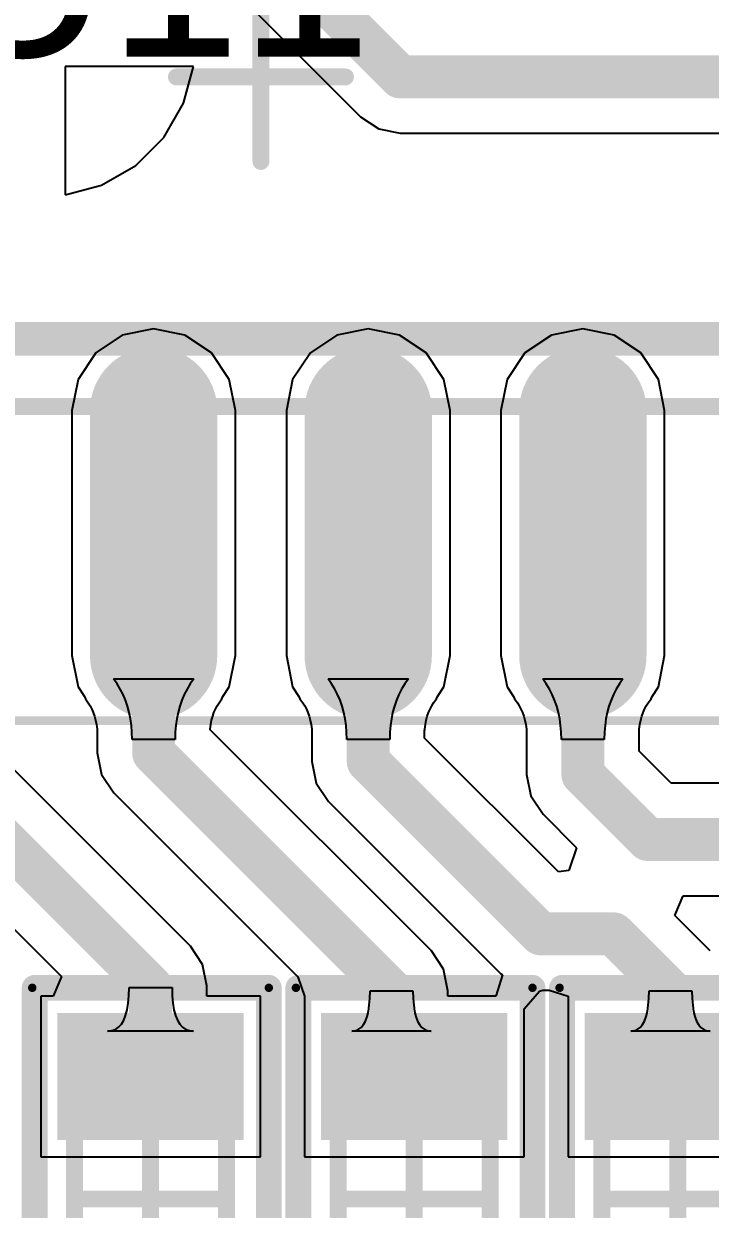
# Model space of a CAD drawing. Header units: inches. Extents: x 1.37 to 4.6, y 1.74 to 5.29.
# Drawn here: x 2.0623 to 2.2223, y 2.2091 to 2.4853 of the extents above; entities that cross this region are included whole.
import ezdxf

# ---------------------------------------------------------------- set-up
doc = ezdxf.new("R2010")
doc.units = ezdxf.units.IN
doc.header["$MEASUREMENT"] = 0
for name, color, linetype in [('BottomLayer', 5, 'Continuous'), ('Mechanical13', 56, 'Continuous'), ('Mechanical15', 56, 'Continuous'), ('TopLayer', 1, 'Continuous'), ('TopOverlay', 2, 'Continuous'), ('TopPaste', 8, 'Continuous'), ('TopSolder', 216, 'Continuous')]:
    doc.layers.add(name, color=color, linetype=linetype)
doc.styles.add('Arial', font='', dxfattribs={"height": 0.2})
doc.styles.get('Arial').set_extended_font_data('Arial')

# ---------------------------------------------------------------- blocks, each defined once
blk = doc.blocks.new('SOP_16_17')
at = {"layer": 'TopLayer'}
h = blk.add_hatch(color=1, dxfattribs=at)
edge = h.paths.add_edge_path()
edge.add_arc((-0.07776, 0.025), 0.01083, 270, 450)
edge.add_line((-0.07776, 0.03583), (-0.13484, 0.03583))
edge.add_arc((-0.13484, 0.025), 0.01083, 90, 270)
edge.add_line((-0.13484, 0.01417), (-0.07776, 0.01417))
h = blk.add_hatch(color=1, dxfattribs=at)
edge = h.paths.add_edge_path()
edge.add_arc((-0.07776, -0.025), 0.01083, 270, 450)
edge.add_line((-0.07776, -0.01417), (-0.13484, -0.01417))
edge.add_arc((-0.13484, -0.025), 0.01083, 90, 270)
edge.add_line((-0.13484, -0.03583), (-0.07776, -0.03583))
h = blk.add_hatch(color=1, dxfattribs=at)
edge = h.paths.add_edge_path()
edge.add_arc((-0.07776, -0.075), 0.01083, 270, 450)
edge.add_line((-0.07776, -0.06417), (-0.13484, -0.06417))
edge.add_arc((-0.13484, -0.075), 0.01083, 90, 270)
edge.add_line((-0.13484, -0.08583), (-0.07776, -0.08583))
at = {"layer": 'TopPaste'}
h = blk.add_hatch(color=8, dxfattribs=at)
edge = h.paths.add_edge_path()
edge.add_arc((-0.07776, 0.025), 0.01083, 270, 450)
edge.add_line((-0.07776, 0.03583), (-0.13484, 0.03583))
edge.add_arc((-0.13484, 0.025), 0.01083, 90, 270)
edge.add_line((-0.13484, 0.01417), (-0.07776, 0.01417))
h = blk.add_hatch(color=8, dxfattribs=at)
edge = h.paths.add_edge_path()
edge.add_arc((-0.07776, -0.025), 0.01083, 270, 450)
edge.add_line((-0.07776, -0.01417), (-0.13484, -0.01417))
edge.add_arc((-0.13484, -0.025), 0.01083, 90, 270)
edge.add_line((-0.13484, -0.03583), (-0.07776, -0.03583))
h = blk.add_hatch(color=8, dxfattribs=at)
edge = h.paths.add_edge_path()
edge.add_arc((-0.07776, -0.075), 0.01083, 270, 450)
edge.add_line((-0.07776, -0.06417), (-0.13484, -0.06417))
edge.add_arc((-0.13484, -0.075), 0.01083, 90, 270)
edge.add_line((-0.13484, -0.08583), (-0.07776, -0.08583))
at = {"layer": 'TopSolder'}
h = blk.add_hatch(color=216, dxfattribs=at)
edge = h.paths.add_edge_path()
edge.add_arc((-0.07776, 0.025), 0.01483, 270, 450)
edge.add_line((-0.07776, 0.03983), (-0.13484, 0.03983))
edge.add_arc((-0.13484, 0.025), 0.01483, 90, 270)
edge.add_line((-0.13484, 0.01017), (-0.07776, 0.01017))
h = blk.add_hatch(color=216, dxfattribs=at)
edge = h.paths.add_edge_path()
edge.add_arc((-0.07776, -0.025), 0.01483, 270, 450)
edge.add_line((-0.07776, -0.01017), (-0.13484, -0.01017))
edge.add_arc((-0.13484, -0.025), 0.01483, 90, 270)
edge.add_line((-0.13484, -0.03983), (-0.07776, -0.03983))
h = blk.add_hatch(color=216, dxfattribs=at)
edge = h.paths.add_edge_path()
edge.add_arc((-0.07776, -0.075), 0.01483, 270, 450)
edge.add_line((-0.07776, -0.06017), (-0.13484, -0.06017))
edge.add_arc((-0.13484, -0.075), 0.01483, 90, 270)
edge.add_line((-0.13484, -0.08983), (-0.07776, -0.08983))
at = {"layer": 'Mechanical13', "const_width": 0.00394}
blk.add_lwpolyline([(-0.07677, 0.19488), (-0.07677, -0.19488)], dxfattribs=at)
at = {"layer": 'Mechanical15'}
for points, const_width in [([(-0.15, 0.20472), (-0.15, -0.20472)], 0.00197), ([(0, 0.01969), (0, -0.01969)], 0.00394), ([(-0.01969, 0), (0.01969, 0)], 0.00394)]:
    blk.add_lwpolyline(points, dxfattribs=dict(at, const_width=const_width))
at = {"layer": 'Mechanical15', "const_width": 0.00197}
for points in [[(-0.00098, 0.01969, 1), (0.00098, 0.01969, 1)], [(-0.02067, 0, 1), (-0.0187, 0, 1)], [(-0.00098, -0.01969, 1), (0.00098, -0.01969, 1)]]:
    blk.add_lwpolyline(points, format="xyb", close=True, dxfattribs=at)
at = {"layer": 'TopOverlay', "const_width": 0.00787}
blk.add_lwpolyline([(-0.06102, 0.19488), (-0.06102, -0.19488)], dxfattribs=at)
blk = doc.blocks.new('_________0603_42')
at = {"layer": 'TopLayer'}
for points in [[(-0.03937, -0.01772), (-0.03937, 0.01772), (-0.01772, 0.01772), (-0.01772, -0.01772)], [(0.01772, -0.01772), (0.01772, 0.01772), (0.03937, 0.01772), (0.03937, -0.01772)]]:
    blk.add_hatch(color=1, dxfattribs=at).paths.add_polyline_path(points)
at = {"layer": 'TopPaste'}
for points in [[(-0.03937, -0.01772), (-0.03937, 0.01772), (-0.01772, 0.01772), (-0.01772, -0.01772)], [(0.01772, -0.01772), (0.01772, 0.01772), (0.03937, 0.01772), (0.03937, -0.01772)]]:
    blk.add_hatch(color=8, dxfattribs=at).paths.add_polyline_path(points)
at = {"layer": 'TopSolder'}
for points in [[(-0.04337, -0.02172), (-0.04337, 0.02172), (-0.01372, 0.02172), (-0.01372, -0.02172)], [(0.01372, -0.02172), (0.01372, 0.02172), (0.04337, 0.02172), (0.04337, -0.02172)]]:
    blk.add_hatch(color=216, dxfattribs=at).paths.add_polyline_path(points)
at = {"layer": 'Mechanical13', "const_width": 0.00394}
for points in [[(-0.0315, -0.01772), (-0.0315, 0.01772)], [(0.0315, 0.01772), (-0.0315, 0.01772)], [(0.0315, -0.01772), (0.0315, 0.01772)], [(0.0315, -0.01772), (-0.0315, -0.01772)]]:
    blk.add_lwpolyline(points, dxfattribs=at)
at = {"layer": 'Mechanical13', "const_width": 0.00197}
for points in [[(-0.03248, 0.01772, 1), (-0.03051, 0.01772, 1)], [(-0.03248, 0.01772, 1), (-0.03051, 0.01772, 1)], [(0.03051, 0.01772, 1), (0.03248, 0.01772, 1)], [(0.03051, 0.01772, 1), (0.03248, 0.01772, 1)], [(-0.03248, -0.01772, 1), (-0.03051, -0.01772, 1)], [(-0.03248, -0.01772, 1), (-0.03051, -0.01772, 1)], [(0.03051, -0.01772, 1), (0.03248, -0.01772, 1)], [(0.03051, -0.01772, 1), (0.03248, -0.01772, 1)]]:
    blk.add_lwpolyline(points, format="xyb", close=True, dxfattribs=at)
at = {"layer": 'Mechanical15'}
for points, const_width in [([(-0.04921, -0.02756), (-0.04921, 0.02756)], 0.00197), ([(0.04921, 0.02756), (-0.04921, 0.02756)], 0.00197), ([(0.04921, -0.02756), (0.04921, 0.02756)], 0.00197), ([(0, -0.01772), (0, 0.01772)], 0.00394), ([(0.01772, 0), (-0.01772, 0)], 0.00394), ([(0.04921, -0.02756), (-0.04921, -0.02756)], 0.00197)]:
    blk.add_lwpolyline(points, dxfattribs=dict(at, const_width=const_width))
for points, const_width in [([(-0.0497, 0.02756, 1), (-0.04872, 0.02756, 1)], 0.000984), ([(-0.0497, 0.02756, 1), (-0.04872, 0.02756, 1)], 0.000984), ([(0.04872, 0.02756, 1), (0.0497, 0.02756, 1)], 0.000984), ([(0.04872, 0.02756, 1), (0.0497, 0.02756, 1)], 0.000984), ([(-0.00098, 0.01772, 1), (0.00098, 0.01772, 1)], 0.00197), ([(-0.0187, 0, 1), (-0.01673, 0, 1)], 0.00197), ([(0.01673, 0, 1), (0.0187, 0, 1)], 0.00197), ([(-0.00098, -0.01772, 1), (0.00098, -0.01772, 1)], 0.00197), ([(-0.0497, -0.02756, 1), (-0.04872, -0.02756, 1)], 0.000984), ([(-0.0497, -0.02756, 1), (-0.04872, -0.02756, 1)], 0.000984), ([(0.04872, -0.02756, 1), (0.0497, -0.02756, 1)], 0.000984), ([(0.04872, -0.02756, 1), (0.0497, -0.02756, 1)], 0.000984)]:
    blk.add_lwpolyline(points, format="xyb", close=True, dxfattribs=dict(at, const_width=const_width))
at = {"layer": 'TopOverlay', "const_width": 0.006}
for points in [[(-0.04921, -0.027), (-0.04921, 0.02756)], [(0.049, 0.02756), (-0.04921, 0.02756)], [(0.049, -0.027), (0.049, 0.02756)], [(0.049, -0.027), (-0.04921, -0.027)]]:
    blk.add_lwpolyline(points, dxfattribs=at)
at = {"layer": 'TopOverlay', "const_width": 0.003}
for points in [[(-0.05071, 0.02756, 1), (-0.04771, 0.02756, 1)], [(-0.05071, 0.02756, 1), (-0.04771, 0.02756, 1)], [(0.0475, 0.02756, 1), (0.0505, 0.02756, 1)], [(0.0475, 0.02756, 1), (0.0505, 0.02756, 1)], [(-0.05071, -0.027, 1), (-0.04771, -0.027, 1)], [(-0.05071, -0.027, 1), (-0.04771, -0.027, 1)], [(0.0475, -0.027, 1), (0.0505, -0.027, 1)], [(0.0475, -0.027, 1), (0.0505, -0.027, 1)]]:
    blk.add_lwpolyline(points, format="xyb", close=True, dxfattribs=at)
blk = doc.blocks.new('_________0603_44')
at = {"layer": 'TopLayer'}
for points in [[(-0.03937, -0.01772), (-0.03937, 0.01772), (-0.01772, 0.01772), (-0.01772, -0.01772)], [(0.01772, -0.01772), (0.01772, 0.01772), (0.03937, 0.01772), (0.03937, -0.01772)]]:
    blk.add_hatch(color=1, dxfattribs=at).paths.add_polyline_path(points)
at = {"layer": 'TopPaste'}
for points in [[(-0.03937, -0.01772), (-0.03937, 0.01772), (-0.01772, 0.01772), (-0.01772, -0.01772)], [(0.01772, -0.01772), (0.01772, 0.01772), (0.03937, 0.01772), (0.03937, -0.01772)]]:
    blk.add_hatch(color=8, dxfattribs=at).paths.add_polyline_path(points)
at = {"layer": 'TopSolder'}
for points in [[(-0.04337, -0.02172), (-0.04337, 0.02172), (-0.01372, 0.02172), (-0.01372, -0.02172)], [(0.01372, -0.02172), (0.01372, 0.02172), (0.04337, 0.02172), (0.04337, -0.02172)]]:
    blk.add_hatch(color=216, dxfattribs=at).paths.add_polyline_path(points)
at = {"layer": 'Mechanical13', "const_width": 0.00394}
for points in [[(-0.0315, -0.01772), (-0.0315, 0.01772)], [(0.0315, 0.01772), (-0.0315, 0.01772)], [(0.0315, -0.01772), (0.0315, 0.01772)], [(0.0315, -0.01772), (-0.0315, -0.01772)]]:
    blk.add_lwpolyline(points, dxfattribs=at)
at = {"layer": 'Mechanical13', "const_width": 0.00197}
for points in [[(-0.03248, 0.01772, 1), (-0.03051, 0.01772, 1)], [(-0.03248, 0.01772, 1), (-0.03051, 0.01772, 1)], [(0.03051, 0.01772, 1), (0.03248, 0.01772, 1)], [(0.03051, 0.01772, 1), (0.03248, 0.01772, 1)], [(-0.03248, -0.01772, 1), (-0.03051, -0.01772, 1)], [(-0.03248, -0.01772, 1), (-0.03051, -0.01772, 1)], [(0.03051, -0.01772, 1), (0.03248, -0.01772, 1)], [(0.03051, -0.01772, 1), (0.03248, -0.01772, 1)]]:
    blk.add_lwpolyline(points, format="xyb", close=True, dxfattribs=at)
at = {"layer": 'Mechanical15'}
for points, const_width in [([(-0.04921, -0.02756), (-0.04921, 0.02756)], 0.00197), ([(0.04921, 0.02756), (-0.04921, 0.02756)], 0.00197), ([(0.04921, -0.02756), (0.04921, 0.02756)], 0.00197), ([(0, -0.01772), (0, 0.01772)], 0.00394), ([(0.01772, 0), (-0.01772, 0)], 0.00394), ([(0.04921, -0.02756), (-0.04921, -0.02756)], 0.00197)]:
    blk.add_lwpolyline(points, dxfattribs=dict(at, const_width=const_width))
for points, const_width in [([(-0.0497, 0.02756, 1), (-0.04872, 0.02756, 1)], 0.000984), ([(-0.0497, 0.02756, 1), (-0.04872, 0.02756, 1)], 0.000984), ([(0.04872, 0.02756, 1), (0.0497, 0.02756, 1)], 0.000984), ([(0.04872, 0.02756, 1), (0.0497, 0.02756, 1)], 0.000984), ([(-0.00098, 0.01772, 1), (0.00098, 0.01772, 1)], 0.00197), ([(-0.0187, 0, 1), (-0.01673, 0, 1)], 0.00197), ([(0.01673, 0, 1), (0.0187, 0, 1)], 0.00197), ([(-0.00098, -0.01772, 1), (0.00098, -0.01772, 1)], 0.00197), ([(-0.0497, -0.02756, 1), (-0.04872, -0.02756, 1)], 0.000984), ([(-0.0497, -0.02756, 1), (-0.04872, -0.02756, 1)], 0.000984), ([(0.04872, -0.02756, 1), (0.0497, -0.02756, 1)], 0.000984), ([(0.04872, -0.02756, 1), (0.0497, -0.02756, 1)], 0.000984)]:
    blk.add_lwpolyline(points, format="xyb", close=True, dxfattribs=dict(at, const_width=const_width))
at = {"layer": 'TopOverlay', "const_width": 0.006}
for points in [[(-0.04921, -0.027), (-0.04921, 0.02756)], [(0.049, 0.02756), (-0.04921, 0.02756)], [(0.049, -0.027), (0.049, 0.02756)], [(0.049, -0.027), (-0.04921, -0.027)]]:
    blk.add_lwpolyline(points, dxfattribs=at)
at = {"layer": 'TopOverlay', "const_width": 0.003}
for points in [[(-0.05071, 0.02756, 1), (-0.04771, 0.02756, 1)], [(-0.05071, 0.02756, 1), (-0.04771, 0.02756, 1)], [(0.0475, 0.02756, 1), (0.0505, 0.02756, 1)], [(0.0475, 0.02756, 1), (0.0505, 0.02756, 1)], [(-0.05071, -0.027, 1), (-0.04771, -0.027, 1)], [(-0.05071, -0.027, 1), (-0.04771, -0.027, 1)], [(0.0475, -0.027, 1), (0.0505, -0.027, 1)], [(0.0475, -0.027, 1), (0.0505, -0.027, 1)]]:
    blk.add_lwpolyline(points, format="xyb", close=True, dxfattribs=at)
blk = doc.blocks.new('_________0603_46')
at = {"layer": 'TopLayer'}
for points in [[(-0.03937, -0.01772), (-0.03937, 0.01772), (-0.01772, 0.01772), (-0.01772, -0.01772)], [(0.01772, -0.01772), (0.01772, 0.01772), (0.03937, 0.01772), (0.03937, -0.01772)]]:
    blk.add_hatch(color=1, dxfattribs=at).paths.add_polyline_path(points)
at = {"layer": 'TopPaste'}
for points in [[(-0.03937, -0.01772), (-0.03937, 0.01772), (-0.01772, 0.01772), (-0.01772, -0.01772)], [(0.01772, -0.01772), (0.01772, 0.01772), (0.03937, 0.01772), (0.03937, -0.01772)]]:
    blk.add_hatch(color=8, dxfattribs=at).paths.add_polyline_path(points)
at = {"layer": 'TopSolder'}
for points in [[(-0.04337, -0.02172), (-0.04337, 0.02172), (-0.01372, 0.02172), (-0.01372, -0.02172)], [(0.01372, -0.02172), (0.01372, 0.02172), (0.04337, 0.02172), (0.04337, -0.02172)]]:
    blk.add_hatch(color=216, dxfattribs=at).paths.add_polyline_path(points)
at = {"layer": 'Mechanical13', "const_width": 0.00394}
for points in [[(-0.0315, -0.01772), (-0.0315, 0.01772)], [(0.0315, 0.01772), (-0.0315, 0.01772)], [(0.0315, -0.01772), (0.0315, 0.01772)], [(0.0315, -0.01772), (-0.0315, -0.01772)]]:
    blk.add_lwpolyline(points, dxfattribs=at)
at = {"layer": 'Mechanical13', "const_width": 0.00197}
for points in [[(-0.03248, 0.01772, 1), (-0.03051, 0.01772, 1)], [(-0.03248, 0.01772, 1), (-0.03051, 0.01772, 1)], [(0.03051, 0.01772, 1), (0.03248, 0.01772, 1)], [(0.03051, 0.01772, 1), (0.03248, 0.01772, 1)], [(-0.03248, -0.01772, 1), (-0.03051, -0.01772, 1)], [(-0.03248, -0.01772, 1), (-0.03051, -0.01772, 1)], [(0.03051, -0.01772, 1), (0.03248, -0.01772, 1)], [(0.03051, -0.01772, 1), (0.03248, -0.01772, 1)]]:
    blk.add_lwpolyline(points, format="xyb", close=True, dxfattribs=at)
at = {"layer": 'Mechanical15'}
for points, const_width in [([(-0.04921, -0.02756), (-0.04921, 0.02756)], 0.00197), ([(0.04921, 0.02756), (-0.04921, 0.02756)], 0.00197), ([(0.04921, -0.02756), (0.04921, 0.02756)], 0.00197), ([(0, -0.01772), (0, 0.01772)], 0.00394), ([(0.01772, 0), (-0.01772, 0)], 0.00394), ([(0.04921, -0.02756), (-0.04921, -0.02756)], 0.00197)]:
    blk.add_lwpolyline(points, dxfattribs=dict(at, const_width=const_width))
for points, const_width in [([(-0.0497, 0.02756, 1), (-0.04872, 0.02756, 1)], 0.000984), ([(-0.0497, 0.02756, 1), (-0.04872, 0.02756, 1)], 0.000984), ([(0.04872, 0.02756, 1), (0.0497, 0.02756, 1)], 0.000984), ([(0.04872, 0.02756, 1), (0.0497, 0.02756, 1)], 0.000984), ([(-0.00098, 0.01772, 1), (0.00098, 0.01772, 1)], 0.00197), ([(-0.0187, 0, 1), (-0.01673, 0, 1)], 0.00197), ([(0.01673, 0, 1), (0.0187, 0, 1)], 0.00197), ([(-0.00098, -0.01772, 1), (0.00098, -0.01772, 1)], 0.00197), ([(-0.0497, -0.02756, 1), (-0.04872, -0.02756, 1)], 0.000984), ([(-0.0497, -0.02756, 1), (-0.04872, -0.02756, 1)], 0.000984), ([(0.04872, -0.02756, 1), (0.0497, -0.02756, 1)], 0.000984), ([(0.04872, -0.02756, 1), (0.0497, -0.02756, 1)], 0.000984)]:
    blk.add_lwpolyline(points, format="xyb", close=True, dxfattribs=dict(at, const_width=const_width))
at = {"layer": 'TopOverlay', "const_width": 0.006}
for points in [[(-0.04921, -0.027), (-0.04921, 0.02756)], [(0.049, 0.02756), (-0.04921, 0.02756)], [(0.049, -0.027), (0.049, 0.02756)], [(0.049, -0.027), (-0.04921, -0.027)]]:
    blk.add_lwpolyline(points, dxfattribs=at)
at = {"layer": 'TopOverlay', "const_width": 0.003}
for points in [[(-0.05071, 0.02756, 1), (-0.04771, 0.02756, 1)], [(-0.05071, 0.02756, 1), (-0.04771, 0.02756, 1)], [(0.0475, 0.02756, 1), (0.0505, 0.02756, 1)], [(0.0475, 0.02756, 1), (0.0505, 0.02756, 1)], [(-0.05071, -0.027, 1), (-0.04771, -0.027, 1)], [(-0.05071, -0.027, 1), (-0.04771, -0.027, 1)], [(0.0475, -0.027, 1), (0.0505, -0.027, 1)], [(0.0475, -0.027, 1), (0.0505, -0.027, 1)]]:
    blk.add_lwpolyline(points, format="xyb", close=True, dxfattribs=at)

msp = doc.modelspace()

# ---------------------------------------------------------------- linework, layer by layer
at = {"layer": 'BottomLayer'}
for p, q in [((2.10182, 2.47531), (2.07193, 2.47531)), ((2.07193, 2.47531), (2.07193, 2.44542)), ((2.09954, 2.4668), (2.10182, 2.47531)), ((2.09494, 2.45882), (2.09954, 2.4668)), ((2.08842, 2.45231), (2.09494, 2.45882)), ((2.08044, 2.4477), (2.08842, 2.45231)), ((2.07193, 2.44542), (2.08044, 2.4477))]:
    msp.add_line(p, q, dxfattribs=at)
at = {"layer": 'TopLayer'}
for p, q in [((2.08328, 2.52111), (2.14075, 2.46363)), ((2.10182, 2.47531), (2.07193, 2.47531)), ((2.07193, 2.47531), (2.07193, 2.44542)), ((2.09954, 2.4668), (2.10182, 2.47531)), ((2.09494, 2.45882), (2.09954, 2.4668)), ((2.14075, 2.46363), (2.14501, 2.46079)), ((2.08842, 2.45231), (2.09494, 2.45882)), ((2.14501, 2.46079), (2.15003, 2.45979)), ((2.15003, 2.45979), (2.2346, 2.45979)), ((2.08044, 2.4477), (2.08842, 2.45231)), ((2.07193, 2.44542), (2.08044, 2.4477)), ((2.08526, 2.41277), (2.07908, 2.40864)), ((2.09256, 2.41422), (2.08526, 2.41277)), ((2.09985, 2.41277), (2.09256, 2.41422)), ((2.10604, 2.40864), (2.09985, 2.41277)), ((2.13526, 2.41277), (2.12908, 2.40864)), ((2.14256, 2.41422), (2.13526, 2.41277)), ((2.14985, 2.41277), (2.14256, 2.41422)), ((2.15604, 2.40864), (2.14985, 2.41277)), ((2.18526, 2.41277), (2.17908, 2.40864)), ((2.19256, 2.41422), (2.18526, 2.41277)), ((2.19985, 2.41277), (2.19256, 2.41422)), ((2.20604, 2.40864), (2.19985, 2.41277)), ((2.07908, 2.40864), (2.07494, 2.40245)), ((2.11017, 2.40245), (2.10604, 2.40864)), ((2.12908, 2.40864), (2.12494, 2.40245)), ((2.16017, 2.40245), (2.15604, 2.40864)), ((2.17908, 2.40864), (2.17494, 2.40245)), ((2.21017, 2.40245), (2.20604, 2.40864)), ((2.07494, 2.40245), (2.07349, 2.39516)), ((2.11162, 2.39516), (2.11017, 2.40245)), ((2.12494, 2.40245), (2.12349, 2.39516)), ((2.16162, 2.39516), (2.16017, 2.40245)), ((2.17494, 2.40245), (2.17349, 2.39516)), ((2.21162, 2.39516), (2.21017, 2.40245)), ((2.07349, 2.39516), (2.07349, 2.33807)), ((2.11162, 2.33807), (2.11162, 2.39516)), ((2.12349, 2.39516), (2.12349, 2.33807)), ((2.16162, 2.33807), (2.16162, 2.39516)), ((2.17349, 2.39516), (2.17349, 2.33807)), ((2.21162, 2.33807), (2.21162, 2.39516)), ((2.07349, 2.33807), (2.07494, 2.33077)), ((2.11017, 2.33077), (2.11162, 2.33807)), ((2.12349, 2.33807), (2.12494, 2.33077)), ((2.16017, 2.33077), (2.16162, 2.33807)), ((2.17349, 2.33807), (2.17494, 2.33077)), ((2.21017, 2.33077), (2.21162, 2.33807)), ((2.08403, 2.33151), (2.08321, 2.33267)), ((2.08321, 2.33267), (2.10191, 2.33267)), ((2.10191, 2.33267), (2.10108, 2.33151)), ((2.13403, 2.33151), (2.13321, 2.33267)), ((2.13321, 2.33267), (2.15191, 2.33267)), ((2.15191, 2.33267), (2.15108, 2.33151)), ((2.18403, 2.33151), (2.18321, 2.33267)), ((2.18321, 2.33267), (2.20191, 2.33267)), ((2.20191, 2.33267), (2.20108, 2.33151)), ((2.07494, 2.33077), (2.07642, 2.32856)), ((2.08477, 2.33029), (2.08403, 2.33151)), ((2.08543, 2.32902), (2.08477, 2.33029)), ((2.08599, 2.32769), (2.08543, 2.32902)), ((2.09969, 2.32902), (2.09912, 2.32769)), ((2.10034, 2.33029), (2.09969, 2.32902)), ((2.10108, 2.33151), (2.10034, 2.33029)), ((2.1087, 2.32856), (2.11017, 2.33077)), ((2.12494, 2.33077), (2.12642, 2.32856)), ((2.13477, 2.33029), (2.13403, 2.33151)), ((2.13543, 2.32902), (2.13477, 2.33029)), ((2.13599, 2.32769), (2.13543, 2.32902)), ((2.14969, 2.32902), (2.14912, 2.32769)), ((2.15034, 2.33029), (2.14969, 2.32902)), ((2.15108, 2.33151), (2.15034, 2.33029)), ((2.1587, 2.32856), (2.16017, 2.33077)), ((2.17494, 2.33077), (2.17642, 2.32856)), ((2.18477, 2.33029), (2.18403, 2.33151)), ((2.18543, 2.32902), (2.18477, 2.33029)), ((2.18599, 2.32769), (2.18543, 2.32902)), ((2.19969, 2.32902), (2.19912, 2.32769)), ((2.20034, 2.33029), (2.19969, 2.32902)), ((2.20108, 2.33151), (2.20034, 2.33029)), ((2.2087, 2.32856), (2.21017, 2.33077)), ((2.07642, 2.32856), (2.07666, 2.32802)), ((2.07666, 2.32802), (2.07732, 2.32709)), ((2.07732, 2.32709), (2.07776, 2.32637)), ((2.07776, 2.32637), (2.07815, 2.32561)), ((2.08647, 2.3263), (2.08599, 2.32769)), ((2.08686, 2.32486), (2.08647, 2.3263)), ((2.09865, 2.3263), (2.09825, 2.32486)), ((2.09912, 2.32769), (2.09865, 2.3263)), ((2.10696, 2.32561), (2.10735, 2.32637)), ((2.10735, 2.32637), (2.10779, 2.32709)), ((2.10779, 2.32709), (2.10845, 2.32802)), ((2.10845, 2.32802), (2.1087, 2.32856)), ((2.12642, 2.32856), (2.12666, 2.32802)), ((2.12666, 2.32802), (2.12732, 2.32709)), ((2.12732, 2.32709), (2.12776, 2.32637)), ((2.12776, 2.32637), (2.12815, 2.32561)), ((2.13647, 2.3263), (2.13599, 2.32769)), ((2.13686, 2.32486), (2.13647, 2.3263)), ((2.14865, 2.3263), (2.14825, 2.32486)), ((2.14912, 2.32769), (2.14865, 2.3263)), ((2.15696, 2.32561), (2.15735, 2.32637)), ((2.15735, 2.32637), (2.15779, 2.32709)), ((2.15779, 2.32709), (2.15845, 2.32802)), ((2.15845, 2.32802), (2.1587, 2.32856)), ((2.17642, 2.32856), (2.17666, 2.32802)), ((2.17666, 2.32802), (2.17732, 2.32709)), ((2.17732, 2.32709), (2.17776, 2.32637)), ((2.17776, 2.32637), (2.17815, 2.32561)), ((2.18647, 2.3263), (2.18599, 2.32769)), ((2.18686, 2.32486), (2.18647, 2.3263)), ((2.19865, 2.3263), (2.19825, 2.32486)), ((2.19912, 2.32769), (2.19865, 2.3263)), ((2.20696, 2.32561), (2.20735, 2.32637)), ((2.20735, 2.32637), (2.20779, 2.32709)), ((2.20779, 2.32709), (2.20845, 2.32802)), ((2.20845, 2.32802), (2.2087, 2.32856)), ((2.07815, 2.32561), (2.07849, 2.3248)), ((2.07849, 2.3248), (2.07879, 2.32394)), ((2.07879, 2.32394), (2.07905, 2.32301)), ((2.08717, 2.32337), (2.08686, 2.32486)), ((2.08738, 2.32182), (2.08717, 2.32337)), ((2.09795, 2.32337), (2.09773, 2.32182)), ((2.09825, 2.32486), (2.09795, 2.32337)), ((2.10607, 2.32301), (2.10632, 2.32394)), ((2.10632, 2.32394), (2.10662, 2.3248)), ((2.10662, 2.3248), (2.10696, 2.32561)), ((2.12815, 2.32561), (2.12849, 2.3248)), ((2.12849, 2.3248), (2.12879, 2.32394)), ((2.12879, 2.32394), (2.12905, 2.32301)), ((2.13717, 2.32337), (2.13686, 2.32486)), ((2.13738, 2.32182), (2.13717, 2.32337)), ((2.14795, 2.32337), (2.14773, 2.32182)), ((2.14825, 2.32486), (2.14795, 2.32337)), ((2.15607, 2.32301), (2.15632, 2.32394)), ((2.15632, 2.32394), (2.15662, 2.3248)), ((2.15662, 2.3248), (2.15696, 2.32561)), ((2.17815, 2.32561), (2.17849, 2.3248)), ((2.17849, 2.3248), (2.17879, 2.32394)), ((2.17879, 2.32394), (2.17905, 2.32301)), ((2.18717, 2.32337), (2.18686, 2.32486)), ((2.18738, 2.32182), (2.18717, 2.32337)), ((2.19795, 2.32337), (2.19773, 2.32182)), ((2.19825, 2.32486), (2.19795, 2.32337)), ((2.20607, 2.32301), (2.20632, 2.32394)), ((2.20632, 2.32394), (2.20662, 2.3248)), ((2.20662, 2.3248), (2.20696, 2.32561)), ((2.07905, 2.32301), (2.07925, 2.32201)), ((2.07925, 2.32201), (2.0794, 2.32094)), ((2.0794, 2.32094), (2.07943, 2.32056)), ((2.07943, 2.32056), (2.07943, 2.31539)), ((2.08751, 2.32021), (2.08738, 2.32182)), ((2.09773, 2.32182), (2.0976, 2.32021)), ((2.1057, 2.32081), (2.10571, 2.32094)), ((2.15726, 2.26925), (2.1057, 2.32081)), ((2.10571, 2.32094), (2.10587, 2.32201)), ((2.10587, 2.32201), (2.10607, 2.32301)), ((2.12905, 2.32301), (2.12925, 2.32201)), ((2.12925, 2.32201), (2.1294, 2.32094)), ((2.1294, 2.32094), (2.12943, 2.32056)), ((2.12943, 2.32056), (2.12943, 2.3134)), ((2.13751, 2.32021), (2.13738, 2.32182)), ((2.14773, 2.32182), (2.1476, 2.32021)), ((2.15568, 2.32056), (2.15571, 2.32094)), ((2.15568, 2.31884), (2.15568, 2.32056)), ((2.15571, 2.32094), (2.15587, 2.32201)), ((2.15587, 2.32201), (2.15607, 2.32301)), ((2.17905, 2.32301), (2.17925, 2.32201)), ((2.17925, 2.32201), (2.1794, 2.32094)), ((2.1794, 2.32094), (2.17943, 2.32056)), ((2.17943, 2.32056), (2.17943, 2.31039)), ((2.18751, 2.32021), (2.18738, 2.32182)), ((2.19773, 2.32182), (2.1976, 2.32021)), ((2.20568, 2.32056), (2.20571, 2.32094)), ((2.20568, 2.31583), (2.20568, 2.32056)), ((2.20571, 2.32094), (2.20587, 2.32201)), ((2.20587, 2.32201), (2.20607, 2.32301)), ((2.08756, 2.31855), (2.08751, 2.32021)), ((2.09756, 2.31855), (2.08756, 2.31855)), ((2.0976, 2.32021), (2.09756, 2.31855)), ((2.13756, 2.31855), (2.13751, 2.32021)), ((2.14756, 2.31855), (2.13756, 2.31855)), ((2.1476, 2.32021), (2.14756, 2.31855)), ((2.18686, 2.28767), (2.15568, 2.31884)), ((2.18756, 2.31855), (2.18751, 2.32021)), ((2.19756, 2.31855), (2.18756, 2.31855)), ((2.1976, 2.32021), (2.19756, 2.31855)), ((2.10113, 2.27038), (2.05568, 2.31583)), ((2.07943, 2.31539), (2.08043, 2.31037)), ((2.21315, 2.30836), (2.20568, 2.31583)), ((2.12943, 2.3134), (2.13043, 2.30838)), ((2.08043, 2.31037), (2.08328, 2.30611)), ((2.17943, 2.31039), (2.18043, 2.30537)), ((2.13043, 2.30838), (2.13328, 2.30412)), ((2.2291, 2.30836), (2.21315, 2.30836)), ((2.08328, 2.30611), (2.12614, 2.26324)), ((2.13328, 2.30412), (2.17343, 2.26396)), ((2.18043, 2.30537), (2.18328, 2.30111)), ((2.03328, 2.30111), (2.07106, 2.26332)), ((2.18328, 2.30111), (2.19111, 2.29328)), ((2.19111, 2.29328), (2.18932, 2.28799)), ((2.18932, 2.28799), (2.18686, 2.28767)), ((2.21402, 2.27749), (2.21594, 2.28211)), ((2.21594, 2.28211), (2.23228, 2.28211)), ((2.22226, 2.26925), (2.21402, 2.27749)), ((2.10397, 2.26613), (2.10113, 2.27038)), ((2.16011, 2.26499), (2.15726, 2.26925)), ((2.10497, 2.2611), (2.10397, 2.26613)), ((2.07106, 2.26332), (2.06915, 2.2587)), ((2.12614, 2.26324), (2.12768, 2.2587)), ((2.16111, 2.25997), (2.16011, 2.26499)), ((2.17383, 2.2637), (2.17231, 2.2587)), ((2.17343, 2.26396), (2.17383, 2.2637)), ((2.08679, 2.25878), (2.08684, 2.26071)), ((2.08684, 2.26071), (2.09684, 2.26071)), ((2.09684, 2.26071), (2.09689, 2.25878)), ((2.10497, 2.2587), (2.10497, 2.2611)), ((2.14294, 2.25819), (2.14298, 2.25997)), ((2.14298, 2.25997), (2.15298, 2.25997)), ((2.15298, 2.25997), (2.15302, 2.25819)), ((2.16111, 2.2587), (2.16111, 2.25997)), ((2.17886, 2.25579), (2.18249, 2.25987)), ((2.18249, 2.25987), (2.18327, 2.26012)), ((2.18327, 2.26012), (2.1847, 2.26012)), ((2.1847, 2.26012), (2.18911, 2.2587)), ((2.20794, 2.25819), (2.20798, 2.25997)), ((2.20798, 2.25997), (2.21798, 2.25997)), ((2.21798, 2.25997), (2.21802, 2.25819)), ((2.06915, 2.2587), (2.06625, 2.2587)), ((2.06625, 2.2587), (2.06625, 2.2213)), ((2.08639, 2.25554), (2.08664, 2.25706)), ((2.08664, 2.25706), (2.08679, 2.25878)), ((2.09689, 2.25878), (2.09704, 2.25706)), ((2.09704, 2.25706), (2.09729, 2.25554)), ((2.11743, 2.2587), (2.10497, 2.2587)), ((2.11743, 2.2213), (2.11743, 2.2587)), ((2.12768, 2.2587), (2.12768, 2.2587)), ((2.12768, 2.2587), (2.12768, 2.2587)), ((2.12768, 2.2587), (2.12768, 2.2213)), ((2.14281, 2.25659), (2.14294, 2.25819)), ((2.15302, 2.25819), (2.15315, 2.25659)), ((2.17231, 2.2587), (2.16111, 2.2587)), ((2.18911, 2.2587), (2.18911, 2.2213)), ((2.20781, 2.25659), (2.20794, 2.25819)), ((2.21802, 2.25819), (2.21815, 2.25659)), ((2.08559, 2.25312), (2.08604, 2.25423)), ((2.08604, 2.25423), (2.08639, 2.25554)), ((2.09729, 2.25554), (2.09764, 2.25423)), ((2.09764, 2.25423), (2.09809, 2.25312)), ((2.1423, 2.25396), (2.1426, 2.25518)), ((2.1426, 2.25518), (2.14281, 2.25659)), ((2.15315, 2.25659), (2.15336, 2.25518)), ((2.15336, 2.25518), (2.15366, 2.25396)), ((2.17886, 2.2213), (2.17886, 2.25579)), ((2.2073, 2.25396), (2.2076, 2.25518)), ((2.2076, 2.25518), (2.20781, 2.25659)), ((2.21815, 2.25659), (2.21836, 2.25518)), ((2.21836, 2.25518), (2.21866, 2.25396)), ((2.08364, 2.25099), (2.08439, 2.2515)), ((2.08439, 2.2515), (2.08504, 2.2522)), ((2.08504, 2.2522), (2.08559, 2.25312)), ((2.09809, 2.25312), (2.09864, 2.2522)), ((2.09864, 2.2522), (2.09929, 2.2515)), ((2.09929, 2.2515), (2.10004, 2.25099)), ((2.14025, 2.25096), (2.14089, 2.25143)), ((2.14089, 2.25143), (2.14144, 2.25209)), ((2.14144, 2.25209), (2.14191, 2.25293)), ((2.14191, 2.25293), (2.1423, 2.25396)), ((2.15366, 2.25396), (2.15404, 2.25293)), ((2.15404, 2.25293), (2.15451, 2.25209)), ((2.15451, 2.25209), (2.15507, 2.25143)), ((2.15507, 2.25143), (2.15571, 2.25096)), ((2.20525, 2.25096), (2.20589, 2.25143)), ((2.20589, 2.25143), (2.20644, 2.25209)), ((2.20644, 2.25209), (2.20691, 2.25293)), ((2.20691, 2.25293), (2.2073, 2.25396)), ((2.21866, 2.25396), (2.21904, 2.25293)), ((2.21904, 2.25293), (2.21951, 2.25209)), ((2.21951, 2.25209), (2.22007, 2.25143)), ((2.22007, 2.25143), (2.22071, 2.25096)), ((2.08184, 2.25059), (2.08279, 2.25069)), ((2.10184, 2.25059), (2.08184, 2.25059)), ((2.08279, 2.25069), (2.08364, 2.25099)), ((2.10004, 2.25099), (2.10089, 2.25069)), ((2.10089, 2.25069), (2.10184, 2.25059)), ((2.13872, 2.25059), (2.13953, 2.25068)), ((2.15724, 2.25059), (2.13872, 2.25059)), ((2.13953, 2.25068), (2.14025, 2.25096)), ((2.15571, 2.25096), (2.15643, 2.25068)), ((2.15643, 2.25068), (2.15724, 2.25059)), ((2.20372, 2.25059), (2.20453, 2.25068)), ((2.22224, 2.25059), (2.20372, 2.25059)), ((2.20453, 2.25068), (2.20525, 2.25096)), ((2.22071, 2.25096), (2.22143, 2.25068)), ((2.22143, 2.25068), (2.22224, 2.25059)), ((2.06625, 2.2213), (2.11743, 2.2213)), ((2.12768, 2.2213), (2.17886, 2.2213)), ((2.18911, 2.2213), (2.24029, 2.2213))]:
    msp.add_line(p, q, dxfattribs=at)
at = {"layer": 'TopLayer', "const_width": 0.01}
for points in [[(2.09256, 2.53039), (2.15003, 2.47291)], [(2.15003, 2.47291), (2.24003, 2.47291)], [(2.09256, 2.31539), (2.09256, 2.36661)], [(2.14256, 2.3134), (2.14256, 2.36661)], [(2.19256, 2.31039), (2.19256, 2.36661)], [(2.09256, 2.31539), (2.14798, 2.25997)], [(2.14256, 2.3134), (2.18272, 2.27325)], [(2.04256, 2.31039), (2.09184, 2.2611)], [(2.19256, 2.31039), (2.20772, 2.29523)], [(2.20772, 2.29523), (2.23772, 2.29523)], [(2.18272, 2.27325), (2.1997, 2.27325)], [(2.1997, 2.27325), (2.21298, 2.25997)], [(2.09184, 2.24), (2.09184, 2.2611)], [(2.14798, 2.24529), (2.14798, 2.25997)], [(2.21298, 2.24172), (2.21298, 2.25997)], [(2.14798, 2.24529), (2.15327, 2.24)], [(2.21298, 2.24172), (2.2147, 2.24)]]:
    msp.add_lwpolyline(points, dxfattribs=at)
at = {"layer": 'TopLayer', "const_width": 0.005}
for points in [[(2.14753, 2.47291, 1), (2.15253, 2.47291, 1)], [(2.14753, 2.47291, 1), (2.15253, 2.47291, 1)], [(2.09006, 2.36661, 1), (2.09506, 2.36661, 1)], [(2.14006, 2.36661, 1), (2.14506, 2.36661, 1)], [(2.19006, 2.36661, 1), (2.19506, 2.36661, 1)], [(2.09006, 2.31539, 1), (2.09506, 2.31539, 1)], [(2.09006, 2.31539, 1), (2.09506, 2.31539, 1)], [(2.14006, 2.3134, 1), (2.14506, 2.3134, 1)], [(2.14006, 2.3134, 1), (2.14506, 2.3134, 1)], [(2.19006, 2.31039, 1), (2.19506, 2.31039, 1)], [(2.19006, 2.31039, 1), (2.19506, 2.31039, 1)], [(2.20522, 2.29523, 1), (2.21022, 2.29523, 1)], [(2.20522, 2.29523, 1), (2.21022, 2.29523, 1)], [(2.18022, 2.27325, 1), (2.18522, 2.27325, 1)], [(2.18022, 2.27325, 1), (2.18522, 2.27325, 1)], [(2.1972, 2.27325, 1), (2.2022, 2.27325, 1)], [(2.1972, 2.27325, 1), (2.2022, 2.27325, 1)], [(2.08934, 2.2611, 1), (2.09434, 2.2611, 1)], [(2.08934, 2.2611, 1), (2.09434, 2.2611, 1)], [(2.14548, 2.25997, 1), (2.15048, 2.25997, 1)], [(2.14548, 2.25997, 1), (2.15048, 2.25997, 1)], [(2.21048, 2.25997, 1), (2.21548, 2.25997, 1)], [(2.21048, 2.25997, 1), (2.21548, 2.25997, 1)], [(2.14548, 2.24529, 1), (2.15048, 2.24529, 1)], [(2.14548, 2.24529, 1), (2.15048, 2.24529, 1)], [(2.21048, 2.24172, 1), (2.21548, 2.24172, 1)], [(2.21048, 2.24172, 1), (2.21548, 2.24172, 1)], [(2.08934, 2.24, 1), (2.09434, 2.24, 1)], [(2.15077, 2.24, 1), (2.15577, 2.24, 1)], [(2.2122, 2.24, 1), (2.2172, 2.24, 1)]]:
    msp.add_lwpolyline(points, format="xyb", close=True, dxfattribs=at)

# ---------------------------------------------------------------- block references
for name, p, rotation in [('SOP_16_17', (2.11756, 2.47291), 90), ('_________0603_46', (2.09184, 2.21146), 270), ('_________0603_44', (2.15327, 2.21146), 270), ('_________0603_42', (2.2147, 2.21146), 270)]:
    msp.add_blockref(name, p, dxfattribs=dict(rotation=rotation))

# ---------------------------------------------------------------- texts
at = {"layer": 'TopOverlay', "style": 'Arial'}
msp.add_text('U11', height=0.03937, dxfattribs=at).set_placement((2.0424, 2.4776))

doc.saveas('drawing.dxf')
